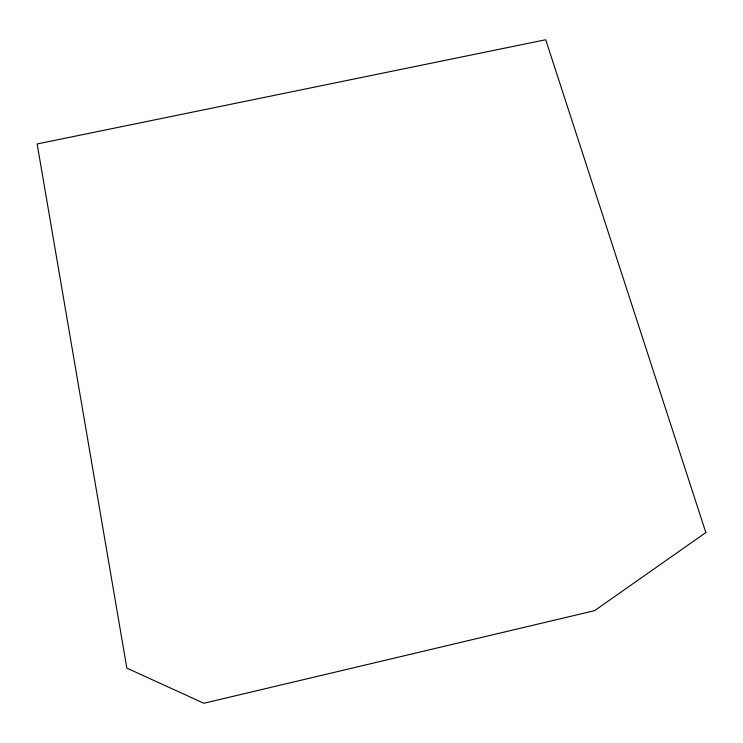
<?xml version="1.0" encoding="UTF-8"?>
<svg xmlns="http://www.w3.org/2000/svg" width="743" height="743" viewBox="0 0 743 743"><rect width="100%" height="100%" fill="white"/><g stroke="black" fill="none" stroke-linecap="round" stroke-linejoin="round"><path stroke-width="1.11" d="M705.85 532.573L594.539 610.672L203.87 703.259L126.849 668.124L37.15 143.966L545.715 39.741L705.85 532.573"/></g></svg>
